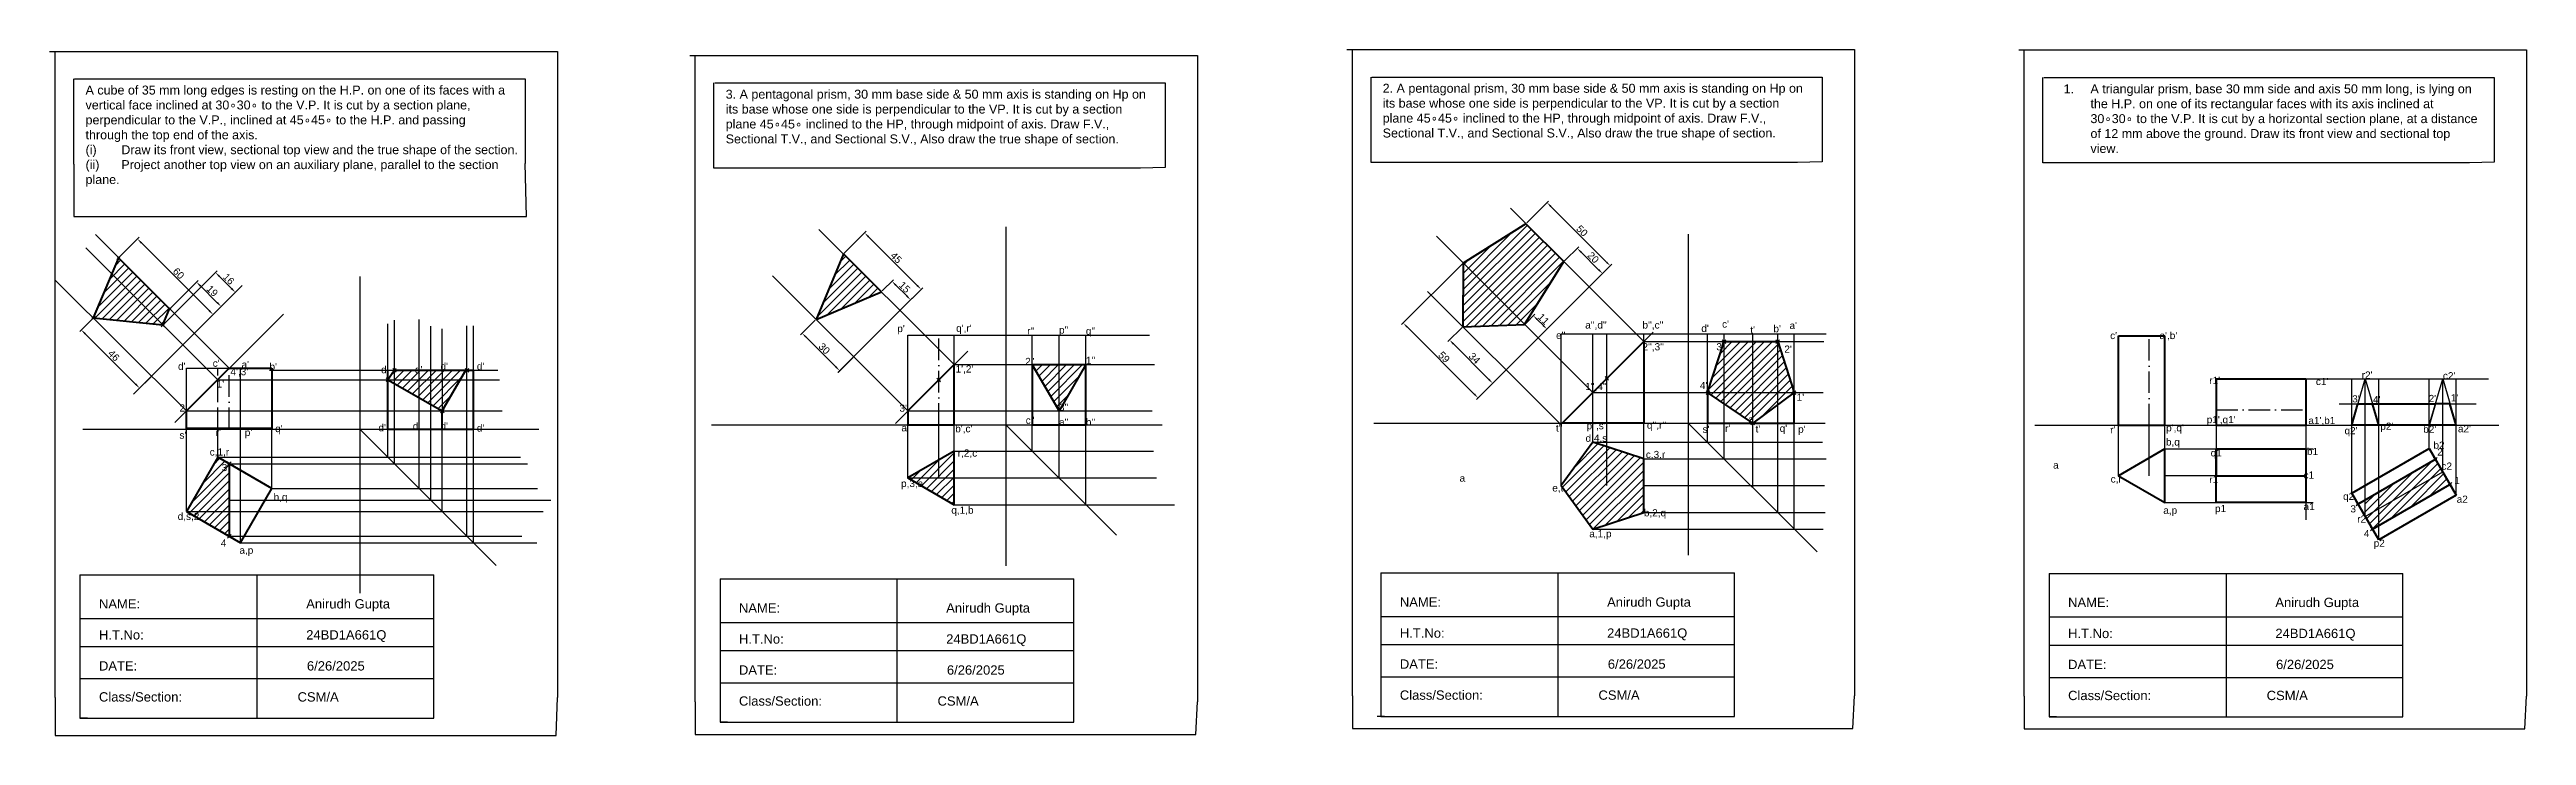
# Model space of a CAD drawing. Header units: millimetres. Extents: x 493 to 3265, y 414 to 805.
# Drawn here: x 1880 to 3265, y 420 to 803 of the extents above; entities that cross this region are included whole.
import ezdxf

# ---------------------------------------------------------------- set-up
doc = ezdxf.new("R2010")
doc.units = ezdxf.units.MM
doc.header["$MEASUREMENT"] = 0
doc.header["$PDMODE"] = 35
doc.linetypes.add('ACAD_ISO02W100', pattern=[15, 12, -3])
doc.linetypes.add('ACAD_ISO10W100', pattern=[18, 12, -3, 0, -3])
doc.styles.get("Standard").update_dxf_attribs({"font": 'arial.ttf'})
doc.dimstyles.new('ISO-25', dxfattribs={"dimtxt": 4, "dimasz": 3, "dimexe": 1.25, "dimexo": 0.625, "dimtad": 1, "dimdec": 0, "dimtxsty": 'Standard', "dimcen": 2.5, "dimclrd": 6, "dimclre": 4, "dimadec": 0, "dimazin": 0, "dimtfac": 1, "dimtdec": 0, "dimtmove": 0, "dimatfit": 3, "dimfxl": 1, "dimarcsym": 1})
pattern_1 = [(45, (-7152.1318, -994.7902), (-2.245064, 2.245064), [])]

# ---------------------------------------------------------------- blocks, each defined once
blk = doc.blocks.new('*D147')
at = {"color": 4, "lineweight": -2, "transparency": 16777216}
for p, q in [((1904.5, 653), (1897.4, 645.9)), ((1937, 620.4), (1929.9, 613.3))]:
    blk.add_line(p, q, dxfattribs=at)
at = {"color": 6, "lineweight": -2, "transparency": 16777216}
blk.add_line((1928.7, 616.3), (1900.4, 644.6), dxfattribs=at)
at = {"color": 6, "transparency": 16777216}
for points in [[(1900.7, 645), (1900, 644.3), (1898.2, 646.7)], [(1929, 616.7), (1928.3, 616), (1930.8, 614.2)]]:
    blk.add_solid(points, dxfattribs=at)
at = {"layer": 'Defpoints', "color": 0, "transparency": 16777216}
for p in [(1904.9, 653.4), (1898.2, 646.7), (1937.5, 620.9)]:
    blk.add_point(p, dxfattribs=at)
at = {"color": 0, "transparency": 16777216, "insert": (1916.4, 632.4), "char_height": 4, "attachment_point": 5, "rotation": 315}
blk.add_mtext('46', dxfattribs=at)
blk = doc.blocks.new('*D148')
at = {"color": 4, "lineweight": -2, "transparency": 16777216}
for p, q in [((1919.5, 687.5), (1930.5, 698.5)), ((1961.8, 645.2), (1972.8, 656.2))]:
    blk.add_line(p, q, dxfattribs=at)
at = {"color": 6, "lineweight": -2, "transparency": 16777216}
blk.add_line((1969.8, 657.4), (1931.7, 695.5), dxfattribs=at)
at = {"color": 6, "transparency": 16777216}
for points in [[(1932.1, 695.8), (1931.4, 695.1), (1929.6, 697.6)], [(1970.1, 657.8), (1969.4, 657.1), (1971.9, 655.3)]]:
    blk.add_solid(points, dxfattribs=at)
at = {"layer": 'Defpoints', "color": 0, "transparency": 16777216}
for p in [(1929.6, 697.6), (1919.1, 687.1), (1961.4, 644.8)]:
    blk.add_point(p, dxfattribs=at)
at = {"color": 0, "transparency": 16777216, "insert": (1952.6, 678.3), "char_height": 4, "attachment_point": 5, "rotation": 315}
blk.add_mtext('60', dxfattribs=at)
blk = doc.blocks.new('*D137')
at = {"color": 4, "lineweight": -2, "transparency": 16777216}
for p, q in [((1948.1, 658.9), (1963.5, 674.4)), ((1961.8, 645.2), (1977.3, 660.7))]:
    blk.add_line(p, q, dxfattribs=at)
at = {"color": 6, "lineweight": -2, "transparency": 16777216}
blk.add_line((1974.2, 661.9), (1964.8, 671.4), dxfattribs=at)
at = {"color": 6, "transparency": 16777216}
for points in [[(1965.1, 671.7), (1964.4, 671), (1962.6, 673.5)], [(1974.6, 662.3), (1973.9, 661.6), (1976.4, 659.8)]]:
    blk.add_solid(points, dxfattribs=at)
at = {"layer": 'Defpoints', "color": 0, "transparency": 16777216}
for p in [(1962.6, 673.5), (1947.6, 658.5), (1961.4, 644.8)]:
    blk.add_point(p, dxfattribs=at)
at = {"color": 0, "transparency": 16777216, "insert": (1971.4, 668.5), "char_height": 4, "attachment_point": 5, "rotation": 315}
blk.add_mtext('19', dxfattribs=at)
blk = doc.blocks.new('*D149')
at = {"color": 4, "lineweight": -2, "transparency": 16777216}
for p, q in [((1944.3, 649.9), (1974.1, 679.7)), ((1955.4, 638.8), (1985.2, 668.6))]:
    blk.add_line(p, q, dxfattribs=at)
at = {"color": 6, "lineweight": -2, "transparency": 16777216}
blk.add_line((1982.2, 669.9), (1975.3, 676.7), dxfattribs=at)
at = {"color": 6, "transparency": 16777216}
for points in [[(1975.7, 677.1), (1975, 676.4), (1973.2, 678.8)], [(1982.6, 670.2), (1981.8, 669.5), (1984.3, 667.7)]]:
    blk.add_solid(points, dxfattribs=at)
at = {"layer": 'Defpoints', "color": 0, "transparency": 16777216}
for p in [(1973.2, 678.8), (1943.8, 649.5), (1955, 638.4)]:
    blk.add_point(p, dxfattribs=at)
at = {"color": 0, "transparency": 16777216, "insert": (1980.6, 675.2), "char_height": 4, "attachment_point": 5, "rotation": 315}
blk.add_mtext('16', dxfattribs=at)
blk = doc.blocks.new('*D145')
at = {"color": 4, "lineweight": -2, "transparency": 16777216}
for p, q in [((2345.9, 668.5), (2352.2, 674.8)), ((2356.3, 658.1), (2362.6, 664.4))]:
    blk.add_line(p, q, dxfattribs=at)
at = {"color": 6, "lineweight": -2, "transparency": 16777216}
blk.add_line((2359.6, 665.7), (2353.5, 671.8), dxfattribs=at)
at = {"color": 6, "transparency": 16777216}
for points in [[(2353.8, 672.1), (2353.1, 671.4), (2351.4, 673.9)], [(2360, 666), (2359.3, 665.3), (2361.7, 663.5)]]:
    blk.add_solid(points, dxfattribs=at)
at = {"layer": 'Defpoints', "color": 0, "transparency": 16777216}
for p in [(2345.5, 668), (2351.4, 673.9), (2355.8, 657.6)]:
    blk.add_point(p, dxfattribs=at)
at = {"color": 0, "transparency": 16777216, "insert": (2358.4, 670.6), "char_height": 4, "attachment_point": 5, "rotation": 315}
blk.add_mtext('15', dxfattribs=at)
blk = doc.blocks.new('*D136')
at = {"color": 4, "lineweight": -2, "transparency": 16777216}
for p, q in [((2324.7, 689.7), (2336.9, 701.9)), ((2356.3, 658.1), (2368.5, 670.3))]:
    blk.add_line(p, q, dxfattribs=at)
at = {"color": 6, "lineweight": -2, "transparency": 16777216}
blk.add_line((2365.5, 671.5), (2338.1, 698.9), dxfattribs=at)
at = {"color": 6, "transparency": 16777216}
for points in [[(2338.5, 699.2), (2337.8, 698.5), (2336, 701)], [(2365.8, 671.9), (2365.1, 671.2), (2367.6, 669.4)]]:
    blk.add_solid(points, dxfattribs=at)
at = {"layer": 'Defpoints', "color": 0, "transparency": 16777216}
for p in [(2336, 701), (2324.3, 689.2), (2355.8, 657.6)]:
    blk.add_point(p, dxfattribs=at)
at = {"color": 0, "transparency": 16777216, "insert": (2353.7, 687.1), "char_height": 4, "attachment_point": 5, "rotation": 315}
blk.add_mtext('45', dxfattribs=at)
blk = doc.blocks.new('*D146')
at = {"color": 4, "lineweight": -2, "transparency": 16777216}
for p, q in [((2308.4, 652.2), (2300.2, 644)), ((2329.4, 631.2), (2321.2, 623))]:
    blk.add_line(p, q, dxfattribs=at)
at = {"color": 6, "lineweight": -2, "transparency": 16777216}
blk.add_line((2320, 626), (2303.2, 642.8), dxfattribs=at)
at = {"color": 6, "transparency": 16777216}
for points in [[(2303.6, 643.1), (2302.9, 642.4), (2301.1, 644.9)], [(2320.3, 626.4), (2319.6, 625.7), (2322.1, 623.9)]]:
    blk.add_solid(points, dxfattribs=at)
at = {"layer": 'Defpoints', "color": 0, "transparency": 16777216}
for p in [(2308.9, 652.6), (2301.1, 644.9), (2329.9, 631.7)]:
    blk.add_point(p, dxfattribs=at)
at = {"color": 0, "transparency": 16777216, "insert": (2313.5, 636.3), "char_height": 4, "attachment_point": 5, "rotation": 315}
blk.add_mtext('30', dxfattribs=at)
blk = doc.blocks.new('*D142')
at = {"color": 4, "lineweight": -2, "transparency": 16777216}
for p, q in [((2727.3, 685.3), (2735.2, 693.2)), ((2741.4, 671.2), (2749.3, 679.1))]:
    blk.add_line(p, q, dxfattribs=at)
at = {"color": 6, "lineweight": -2, "transparency": 16777216}
blk.add_line((2746.3, 680.4), (2736.5, 690.2), dxfattribs=at)
at = {"color": 6, "transparency": 16777216}
for points in [[(2736.8, 690.6), (2736.1, 689.9), (2734.4, 692.3)], [(2746.7, 680.7), (2746, 680), (2748.5, 678.2)]]:
    blk.add_solid(points, dxfattribs=at)
at = {"layer": 'Defpoints', "color": 0, "transparency": 16777216}
for p in [(2734.4, 692.3), (2726.9, 684.9), (2741, 670.8)]:
    blk.add_point(p, dxfattribs=at)
at = {"color": 0, "transparency": 16777216, "insert": (2743.3, 687.2), "char_height": 4, "attachment_point": 5, "rotation": 315}
blk.add_mtext('20', dxfattribs=at)
blk = doc.blocks.new('*D134')
at = {"color": 4, "lineweight": -2, "transparency": 16777216}
for p, q in [((2706.1, 706.5), (2718.3, 718.7)), ((2741.4, 671.2), (2753.7, 683.4))]:
    blk.add_line(p, q, dxfattribs=at)
at = {"color": 6, "lineweight": -2, "transparency": 16777216}
blk.add_line((2750.6, 684.7), (2719.6, 715.7), dxfattribs=at)
at = {"color": 6, "transparency": 16777216}
for points in [[(2719.9, 716.1), (2719.2, 715.4), (2717.5, 717.9)], [(2751, 685), (2750.3, 684.3), (2752.8, 682.6)]]:
    blk.add_solid(points, dxfattribs=at)
at = {"layer": 'Defpoints', "color": 0, "transparency": 16777216}
for p in [(2705.7, 706.1), (2717.5, 717.9), (2741, 670.8)]:
    blk.add_point(p, dxfattribs=at)
at = {"color": 0, "transparency": 16777216, "insert": (2737, 702.1), "char_height": 4, "attachment_point": 5, "rotation": 315}
blk.add_mtext('50', dxfattribs=at)
blk = doc.blocks.new('*D143')
at = {"color": 4, "lineweight": -2, "transparency": 16777216}
for p, q in [((2705.4, 650.2), (2710.7, 655.6)), ((2712.9, 642.7), (2718.3, 648))]:
    blk.add_line(p, q, dxfattribs=at)
at = {"color": 6, "lineweight": -2, "transparency": 16777216}
blk.add_line((2715.3, 649.3), (2712, 652.6), dxfattribs=at)
at = {"color": 6, "transparency": 16777216}
for points in [[(2712.3, 652.9), (2711.6, 652.2), (2709.8, 654.7)], [(2715.6, 649.6), (2714.9, 648.9), (2717.4, 647.2)]]:
    blk.add_solid(points, dxfattribs=at)
at = {"layer": 'Defpoints', "color": 0, "transparency": 16777216}
for p in [(2709.8, 654.7), (2704.9, 649.8), (2712.5, 642.2)]:
    blk.add_point(p, dxfattribs=at)
at = {"color": 0, "transparency": 16777216, "insert": (2715.5, 652.8), "char_height": 4, "attachment_point": 5, "rotation": 315}
blk.add_mtext('11', dxfattribs=at)
blk = doc.blocks.new('*D144')
at = {"color": 4, "lineweight": -2, "transparency": 16777216}
for p, q in [((2670, 648.1), (2662.1, 640.2)), ((2694.1, 623.9), (2686.2, 616))]:
    blk.add_line(p, q, dxfattribs=at)
at = {"color": 6, "lineweight": -2, "transparency": 16777216}
blk.add_line((2685, 619), (2665.1, 638.9), dxfattribs=at)
at = {"color": 6, "transparency": 16777216}
for points in [[(2665.4, 639.3), (2664.7, 638.6), (2663, 641.1)], [(2685.3, 619.4), (2684.6, 618.7), (2687.1, 616.9)]]:
    blk.add_solid(points, dxfattribs=at)
at = {"layer": 'Defpoints', "color": 0, "transparency": 16777216}
for p in [(2663, 641.1), (2670.4, 648.5), (2694.6, 624.4)]:
    blk.add_point(p, dxfattribs=at)
at = {"color": 0, "transparency": 16777216, "insert": (2676.9, 630.9), "char_height": 4, "attachment_point": 5, "rotation": 315}
blk.add_mtext('34', dxfattribs=at)
blk = doc.blocks.new('*D135')
at = {"color": 4, "lineweight": -2, "transparency": 16777216}
for p, q in [((2670.2, 683.7), (2636.2, 649.7)), ((2712, 641.8), (2678.1, 607.8))]:
    blk.add_line(p, q, dxfattribs=at)
at = {"color": 6, "lineweight": -2, "transparency": 16777216}
blk.add_line((2676.8, 610.8), (2639.2, 648.5), dxfattribs=at)
at = {"color": 6, "transparency": 16777216}
for points in [[(2639.5, 648.8), (2638.8, 648.1), (2637.1, 650.6)], [(2677.2, 611.2), (2676.5, 610.5), (2678.9, 608.7)]]:
    blk.add_solid(points, dxfattribs=at)
at = {"layer": 'Defpoints', "color": 0, "transparency": 16777216}
for p in [(2670.6, 684.1), (2637.1, 650.6), (2712.5, 642.2)]:
    blk.add_point(p, dxfattribs=at)
at = {"color": 0, "transparency": 16777216, "insert": (2659.9, 631.5), "char_height": 4, "attachment_point": 5, "rotation": 315}
blk.add_mtext('59', dxfattribs=at)

msp = doc.modelspace()

# ---------------------------------------------------------------- hatches: boundary and pattern name
h = msp.add_hatch()
h.set_pattern_fill('ANSI31', color=256)
h.set_pattern_definition(pattern_1)
h.paths.add_polyline_path([(2726.9, 684.9), (2705.7, 706.1), (2670.6, 684.1), (2704.9, 649.8)])
h.paths.add_polyline_path([(2670.6, 684.1), (2670.4, 648.5), (2704.9, 649.8)])
h.paths.add_polyline_path([(2743, 583.9), (2725.4, 559.7), (2743, 535.4), (2771.5, 544.7), (2771.5, 574.7)])
h.paths.add_polyline_path([(2832.4, 640.2), (2816.4, 640.2), (2816.4, 611.7), (2832.4, 611.7)])
h.paths.add_polyline_path([(2846.4, 640.2), (2832.4, 640.2), (2832.4, 611.7), (2846.4, 611.7)])
h.paths.add_polyline_path([(2846.4, 640.2), (2846.4, 611.7), (2855.6, 611.7)])
h.paths.add_polyline_path([(2855.6, 611.7), (2846.4, 611.7), (2846.4, 604.9)])
h.paths.add_polyline_path([(2846.4, 604.9), (2846.4, 611.7), (2832.4, 611.7), (2832.4, 594.6)])
h.paths.add_polyline_path([(2832.4, 611.7), (2816.4, 611.7), (2816.4, 605.5), (2832.4, 594.6)])
h.paths.add_polyline_path([(2816.4, 611.7), (2807.2, 611.7), (2816.4, 605.5)])
h.paths.add_polyline_path([(2816.4, 640.2), (2807.2, 611.7), (2816.4, 611.7)])
h.paths.add_polyline_path([(2737.8, 582.2), (2752.3, 582.2), (2752.3, 589.4), (2737.8, 589.4)], flags=9)
h.paths.add_polyline_path([(2719.2, 554.4), (2727.8, 554.4), (2727.8, 561.5), (2719.2, 561.5)], flags=9)
h.paths.add_polyline_path([(2829.3, 594.1), (2833.9, 594.1), (2833.9, 598.7), (2829.3, 598.7)], flags=9)
h.paths.add_polyline_path([(2811.1, 634.2), (2817.3, 634.2), (2817.3, 640.4), (2811.1, 640.4)], flags=9)
h = msp.add_hatch()
h.set_pattern_fill('ANSI31', color=256)
h.set_pattern_definition([(45, (-7496.8964, -1008.403), (-2.245064, 2.245064), [])])
h.paths.add_polyline_path([(1919.1, 687.1), (1915.3, 678.1), (1943.8, 649.5), (1947.6, 658.5)])
h.paths.add_polyline_path([(1915.3, 678.1), (1904.9, 653.4), (1943.8, 649.5)])
h.paths.add_polyline_path([(1980.9, 571.9), (1974.5, 575.5), (1957, 545.2), (1980.9, 545.2)])
h.paths.add_polyline_path([(1980.9, 545.2), (1957, 545.2), (1980.9, 531.4)])
h.paths.add_polyline_path([(2100, 618.9), (2093.5, 618.9), (2093.5, 605.1), (2100, 601.4)])
h.paths.add_polyline_path([(2100, 623.3), (2100, 624.2), (2093.5, 624.2), (2093.5, 618.9), (2100, 618.9)])
h.paths.add_polyline_path([(2113.2, 624.2), (2100, 624.2), (2100, 623.3), (2100, 618.9), (2110.1, 618.9)])
h.paths.add_polyline_path([(2110.1, 618.9), (2100, 618.9), (2100, 601.4)])
h.paths.add_polyline_path([(2093.5, 624.2), (2087.1, 624.2), (2087.1, 618.9), (2093.5, 618.9)])
h.paths.add_polyline_path([(2093.5, 618.9), (2087.1, 618.9), (2087.1, 608.8), (2093.5, 605.1)])
h.paths.add_polyline_path([(2087.1, 624.2), (2073.3, 624.2), (2073.3, 618.9), (2087.1, 618.9)])
h.paths.add_polyline_path([(2087.1, 618.9), (2073.3, 618.9), (2073.3, 616.7), (2087.1, 608.8)])
h.paths.add_polyline_path([(2073.3, 624.2), (2069.6, 618.9), (2073.3, 618.9)])
h.paths.add_polyline_path([(1975.6, 566.7), (1980.8, 566.7), (1980.8, 572.9), (1975.6, 572.9)], flags=24)
h.paths.add_polyline_path([(1950.9, 538.5), (1965.4, 538.5), (1965.4, 545.7), (1950.9, 545.7)], flags=9)
h.paths.add_polyline_path([(2083.7, 621.4), (2089.9, 621.4), (2089.9, 627.5), (2083.7, 627.5)], flags=9)
h = msp.add_hatch()
h.set_pattern_fill('ANSI31', color=256)
h.set_pattern_definition(pattern_1)
h.paths.add_polyline_path([(2345.5, 668), (2324.3, 689.2), (2308.9, 652.6)])
h.paths.add_polyline_path([(2444.7, 627.3), (2429.7, 627.3), (2444.7, 601.4)])
h.paths.add_polyline_path([(2459.7, 627.3), (2444.7, 627.3), (2444.7, 601.4)])
h.paths.add_polyline_path([(2386.1, 579), (2377.5, 574), (2377.5, 564), (2386.1, 564)])
h.paths.add_polyline_path([(2377.5, 574), (2360.2, 564), (2377.5, 564)])
h.paths.add_polyline_path([(2386.1, 564), (2377.5, 564), (2360.2, 564), (2386.1, 549)])
h.paths.add_polyline_path([(2443.7, 600.4), (2450.8, 600.4), (2450.8, 606.6), (2443.7, 606.6)], flags=9)
h.paths.add_polyline_path([(2355.1, 556.5), (2370.1, 556.5), (2370.1, 564.2), (2355.1, 564.2)], flags=9)
h = msp.add_hatch()
h.set_pattern_fill('ANSI31', color=256)
h.set_pattern_definition(pattern_1)
h.paths.add_polyline_path([(3218.1, 567.4), (3214, 574.4), (3182.3, 556), (3182.3, 546.7)])
h.paths.add_polyline_path([(3222.1, 560.4), (3218.1, 567.4), (3182.3, 546.7), (3182.3, 537.4)])
h.paths.add_polyline_path([(3182.3, 556), (3174.8, 551.7), (3174.8, 542.4), (3182.3, 546.7)])
h.paths.add_polyline_path([(3182.3, 546.7), (3174.8, 542.4), (3178.8, 535.4), (3182.3, 537.4)])
h.paths.add_polyline_path([(3169.3, 538), (3176.2, 538), (3176.2, 544), (3169.3, 544)], flags=9)

# ---------------------------------------------------------------- linework, layer by layer
for p, q in [((2605.6, 803.5), (2889.3, 803.5)), ((2608.7, 442.2), (2608.7, 803.5)), ((2889.3, 803.5), (2889.3, 442.2)), ((2981.1, 803.2), (3264.9, 803.2)), ((2984.2, 442), (2984.2, 803.2)), ((3264.9, 803.2), (3264.9, 442)), ((1880.5, 802.4), (2164.3, 802.4)), ((1883.6, 441.2), (1883.6, 802.4)), ((2164.3, 802.4), (2164.3, 441.2)), ((2238.3, 800.2), (2522.1, 800.2)), ((2241.4, 438.9), (2241.4, 800.2)), ((2522.1, 800.2), (2522.1, 438.9)), ((1894, 739.4), (1894, 787.1)), ((1894.5, 787.1), (2132.4, 787.1)), ((2132.4, 787.1), (2146.3, 787.1)), ((2146.3, 787.1), (2146.3, 739.7)), ((2251.8, 737.1), (2251.8, 784.8)), ((2252.3, 784.8), (2490.2, 784.8)), ((2490.2, 784.8), (2504, 784.8)), ((2504, 784.8), (2504, 737.5)), ((2619.1, 740.4), (2619.1, 788.1)), ((2619.5, 788.1), (2857.5, 788.1)), ((2857.5, 788.1), (2871.3, 788.1)), ((2871.3, 788.1), (2871.3, 740.7)), ((2994.6, 740.1), (2994.6, 787.9)), ((2995.1, 787.9), (3233.1, 787.9)), ((3233.1, 787.9), (3246.9, 787.9)), ((3246.9, 787.9), (3246.9, 740.5)), ((1894, 739.4), (1894, 710.2)), ((2147, 710.2), (2146.3, 739.7)), ((2490.2, 737.1), (2251.8, 737.1)), ((2504, 737.5), (2490.2, 737.1)), ((2857.5, 740.4), (2619.1, 740.4)), ((2871.3, 740.7), (2857.5, 740.4)), ((3233.1, 740.1), (2994.6, 740.1)), ((3246.9, 740.5), (3233.1, 740.1)), ((1894, 710.2), (2147, 710.2)), ((2771.5, 640.2), (2697.1, 714.7)), ((1974.5, 618.9), (1900.8, 692.6)), ((1980.9, 625.3), (1906.1, 700.1)), ((2386.1, 627.3), (2310.5, 702.9)), ((2415, 704.4), (2415, 514.9)), ((2743, 611.7), (2655.6, 699.1)), ((2796.4, 700.3), (2796.4, 520.9)), ((2684, 613.8), (2750.7, 680.5)), ((1957, 601.4), (1883.9, 674.4)), ((1927.4, 610.8), (1988.1, 671.5)), ((2053.9, 676.6), (2053.9, 499.5)), ((2360.2, 601.4), (2284.6, 677)), ((2725.1, 593.8), (2650.7, 668.2)), ((1950.5, 594.9), (2011.2, 655.6)), ((2073.3, 571.9), (2073.3, 652.1)), ((2087.1, 558), (2087.1, 652.5)), ((2321.1, 622.9), (2361.5, 663.3)), ((2069.6, 575.5), (2069.6, 650.2)), ((2093.5, 551.6), (2093.5, 648.8)), ((2100, 623.3), (2100, 647.4)), ((2113.8, 531.4), (2113.8, 649)), ((2117.5, 527.7), (2117.5, 649)), ((2360.2, 564), (2360.2, 643.7)), ((2360.2, 643.7), (2386.1, 643.7)), ((2386.1, 579), (2386.1, 643.7)), ((2386.1, 643.7), (2495.2, 643.7)), ((2429.7, 579), (2429.7, 643.7)), ((2444.7, 564), (2444.7, 643.7)), ((2459.7, 549), (2459.7, 643.7)), ((2725.1, 593.8), (2776.7, 645.4)), ((2725.4, 559.7), (2725.4, 644.6)), ((2725.4, 644.6), (2771.5, 644.6)), ((2743, 583.9), (2743, 644.6)), ((2750.9, 594.6), (2750.9, 644.6)), ((2771.5, 574.7), (2771.5, 644.6)), ((2771.5, 644.6), (2873.4, 644.6)), ((2771.5, 640.2), (2872.2, 640.2)), ((2807.2, 583.9), (2807.2, 644.6)), ((2816.4, 574.7), (2816.4, 644.6)), ((2832.4, 558.6), (2832.4, 644.6)), ((2846.4, 544.7), (2846.4, 644.6)), ((2855.6, 535.4), (2855.6, 644.6)), ((1957, 545.2), (1957, 625.3)), ((1957, 625.3), (2004.8, 625.3)), ((1987.3, 527.7), (1987.3, 625.3)), ((2003.4, 624.2), (2131.1, 624.2)), ((2004.8, 558), (2004.8, 625.3)), ((2113.2, 624.2), (2073.3, 624.2)), ((2087.1, 591.3), (2087.1, 624.2)), ((2100, 623.3), (2100, 601.4)), ((2353.3, 594.5), (2393.7, 634.9)), ((2386.1, 627.3), (2498, 627.3)), ((1974.5, 613.7), (1974.5, 618.9)), ((1974.5, 618.9), (2131.9, 618.9)), ((2743, 611.7), (2871.8, 611.7)), ((3141.5, 619.4), (3243.6, 619.4)), ((3167.3, 555.4), (3167.3, 619.4)), ((3167.3, 593.4), (3174.8, 619.4)), ((3174.8, 542.4), (3174.8, 619.4)), ((3174.8, 619.4), (3182.3, 593.4)), ((3182.3, 529.4), (3182.3, 619.4)), ((3210.6, 580.4), (3210.6, 619.4)), ((3210.6, 593.4), (3218.1, 619.4)), ((3218.1, 567.4), (3218.1, 619.4)), ((3218.1, 619.4), (3225.6, 593.4)), ((3225.6, 554.4), (3225.6, 619.4)), ((1957, 601.4), (2133.4, 601.4)), ((2100, 545.2), (2100, 601.4)), ((2360.2, 601.4), (2496.8, 601.4)), ((2444.7, 593.7), (2444.7, 601.4)), ((3160.3, 605.4), (3236.7, 605.4)), ((3178.8, 605.4), (3182.3, 593.4)), ((1899.1, 591.3), (2154, 591.3)), ((1974.5, 575.5), (1974.5, 591.3)), ((2053.9, 591.3), (2130.2, 515)), ((2250.4, 593.7), (2502.4, 593.7)), ((2377.5, 564), (2377.5, 593.7)), ((2415, 593.7), (2476.8, 531.9)), ((2620.6, 594.6), (2873, 594.6)), ((2743, 583.9), (2871.4, 583.9)), ((2750.9, 559.7), (2750.9, 594.6)), ((2796.4, 594.6), (2868.4, 522.7)), ((2990.1, 593.4), (3249.5, 593.4)), ((3036.8, 565.2), (3036.8, 593.4)), ((3054.1, 565.2), (3054.1, 593.4)), ((3062.7, 580.2), (3062.7, 593.4)), ((3091.5, 593.4), (3091.5, 550.2)), ((3141.5, 593.4), (3141.5, 540.6)), ((3210.6, 593.4), (3225.6, 593.4)), ((1974.5, 575.5), (2143.7, 575.5)), ((1980.9, 571.9), (2147.6, 571.9)), ((2386.1, 579), (2497.6, 579)), ((2771.5, 574.7), (2873.4, 574.7)), ((3062.7, 580.2), (3145.6, 580.2)), ((2004.8, 558), (2153.2, 558)), ((2360.2, 564), (2499.2, 564)), ((2771.5, 559.7), (2872.6, 559.7)), ((3091.5, 565.2), (3062.7, 565.2)), ((3091.5, 565.2), (3141.5, 565.2)), ((3174.8, 542.4), (3218.1, 567.4)), ((1957, 545.2), (2156.3, 545.2)), ((1980.9, 551.6), (2160.7, 551.6)), ((2386.1, 549), (2509.3, 549)), ((2771.5, 544.7), (2873, 544.7)), ((3062.7, 550.2), (3145.6, 550.2)), ((1980.9, 531.4), (2144.5, 531.4)), ((1987.3, 527.7), (2152.8, 527.7)), ((2743, 535.4), (2871.8, 535.4)), ((1897.5, 509.9), (1897.5, 429.7)), ((1897.5, 509.9), (2095.2, 509.9)), ((1996.4, 509.9), (1996.4, 429.7)), ((2095.2, 429.7), (2095.2, 509.9)), ((2255.3, 507.6), (2255.3, 427.4)), ((2255.3, 507.6), (2453, 507.6)), ((2354.1, 507.6), (2354.1, 427.4)), ((2453, 427.4), (2453, 507.6)), ((2624.6, 510.9), (2624.6, 430.7)), ((2624.6, 510.9), (2822.3, 510.9)), ((2723.5, 510.9), (2723.5, 430.7)), ((2822.3, 430.7), (2822.3, 510.9)), ((2998.1, 510.6), (2998.1, 430.4)), ((2998.1, 510.6), (3195.8, 510.6)), ((3097, 510.6), (3097, 430.4)), ((3195.8, 430.4), (3195.8, 510.6)), ((1897.5, 485.5), (2095.2, 485.5)), ((2624.6, 486.5), (2822.3, 486.5)), ((2998.1, 486.3), (3195.8, 486.3)), ((2255.3, 483.2), (2453, 483.2)), ((2624.6, 470.8), (2822.3, 470.8)), ((1897.5, 469.8), (2095.2, 469.8)), ((2255.3, 467.5), (2453, 467.5)), ((2998.1, 470.5), (3195.8, 470.5)), ((1897.5, 451.8), (2095.2, 451.8)), ((2255.3, 449.5), (2453, 449.5)), ((2624.6, 452.8), (2822.3, 452.8)), ((2998.1, 452.5), (3195.8, 452.5)), ((1883.6, 441.2), (1883.6, 420)), ((1901.6, 429.7), (1897.5, 429.7)), ((1897.5, 429.7), (2095.2, 429.7)), ((1901.6, 429.7), (1901.6, 429.7)), ((2163.7, 420), (2164.3, 441.2)), ((2241.4, 438.9), (2241.4, 420.6)), ((2521.1, 420.6), (2522.1, 438.9)), ((2608.7, 442.2), (2608.7, 423.9)), ((2626.6, 430.7), (2622.6, 430.7)), ((2624.6, 430.7), (2822.3, 430.7)), ((2626.6, 430.7), (2626.6, 430.7)), ((2888.4, 423.9), (2889.3, 442.2)), ((2984.2, 442), (2984.2, 423.7)), ((3002.2, 430.4), (2998.1, 430.4)), ((2998.1, 430.4), (3195.8, 430.4)), ((3002.2, 430.4), (3002.2, 430.4)), ((3263.9, 423.7), (3264.9, 442)), ((1883.6, 420), (2163.7, 420)), ((2241.4, 420.6), (2521.1, 420.6)), ((2259.4, 427.4), (2255.3, 427.4)), ((2255.3, 427.4), (2453, 427.4)), ((2259.4, 427.4), (2259.4, 427.4)), ((2608.7, 423.9), (2888.4, 423.9)), ((2984.2, 423.7), (3263.9, 423.7))]:
    msp.add_line(p, q)
at = {"lineweight": 70}
for p, q in [((2705.7, 706.1), (2670.6, 684.1)), ((2726.9, 684.9), (2705.7, 706.1)), ((1919.1, 687.1), (1904.9, 653.4)), ((1947.6, 658.5), (1919.1, 687.1)), ((2324.3, 689.2), (2308.9, 652.6)), ((2345.5, 668), (2324.3, 689.2)), ((2670.6, 684.1), (2670.4, 648.5)), ((2704.9, 649.8), (2726.9, 684.9)), ((2308.9, 652.6), (2345.5, 668)), ((1904.9, 653.4), (1943.8, 649.5)), ((1943.8, 649.5), (1947.6, 658.5)), ((2670.4, 648.5), (2704.9, 649.8)), ((2725.9, 594.6), (2771.5, 640.2)), ((2771.5, 640.2), (2771.5, 594.6)), ((2807.2, 611.7), (2816.4, 640.2)), ((2816.4, 640.2), (2846.4, 640.2)), ((2846.4, 640.2), (2855.6, 611.7)), ((3036.8, 643.4), (3062.7, 643.4)), ((3036.8, 593.4), (3036.8, 643.4)), ((3062.7, 593.4), (3062.7, 643.4)), ((1957, 601.4), (1980.9, 625.3)), ((1980.9, 625.3), (2004.8, 625.3)), ((2004.8, 625.3), (2004.8, 591.7)), ((2073.3, 624.2), (2069.6, 618.9)), ((2069.6, 591.3), (2069.6, 624.2)), ((2073.3, 624.2), (2113.2, 624.2)), ((2100, 601.4), (2113.2, 624.2)), ((2113.8, 624.2), (2117.5, 624.2)), ((2117.5, 591.3), (2117.5, 624.2)), ((2386.1, 627.3), (2360.2, 601.4)), ((2386.1, 593.7), (2386.1, 627.3)), ((2444.7, 601.4), (2429.7, 627.3)), ((2429.7, 627.3), (2459.7, 627.3)), ((2429.7, 627.3), (2429.7, 593.7)), ((2459.7, 627.3), (2444.7, 601.4)), ((2459.7, 593.7), (2459.7, 627.3)), ((2069.6, 618.9), (2100, 601.4)), ((2832.4, 594.6), (2807.2, 611.7)), ((2807.2, 611.7), (2807.2, 594.6)), ((2855.6, 611.7), (2832.4, 594.6)), ((2855.6, 594.6), (2855.6, 611.7)), ((3091.5, 619.4), (3141.5, 619.4)), ((3091.5, 619.4), (3091.5, 593.4)), ((3141.5, 619.4), (3141.5, 593.4)), ((1957, 591.7), (1957, 601.4)), ((2100, 591.3), (2100, 601.4)), ((2360.2, 601.4), (2360.2, 593.7)), ((3167.3, 593.4), (3170.7, 605.4)), ((3170.7, 605.4), (3178.8, 605.4)), ((3182.3, 593.4), (3178.8, 605.4)), ((3178.8, 605.4), (3214, 605.4)), ((3222.1, 605.4), (3214, 605.4)), ((3225.6, 593.4), (3222.1, 605.4)), ((2004.8, 591.7), (1957, 591.7)), ((2069.6, 591.3), (2117.5, 591.3)), ((2360.2, 593.7), (2386.1, 593.7)), ((2429.7, 593.7), (2459.7, 593.7)), ((2771.5, 594.6), (2725.9, 594.6)), ((2807.2, 594.6), (2855.6, 594.6)), ((3036.8, 593.4), (3062.7, 593.4)), ((3091.5, 593.4), (3141.5, 593.4)), ((3225.6, 593.4), (3167.3, 593.4)), ((1980.9, 571.9), (1980.9, 531.4)), ((3091.5, 580.2), (3141.5, 580.2)), ((3091.5, 550.2), (3091.5, 580.2)), ((3091.5, 580.2), (3091.5, 565.2)), ((3141.5, 580.2), (3141.5, 550.2)), ((3167.3, 555.4), (3210.6, 580.4)), ((3170.7, 549.4), (3214, 574.4)), ((3210.6, 580.4), (3225.6, 554.4)), ((3091.5, 565.2), (3141.5, 565.2)), ((3182.3, 529.4), (3167.3, 555.4)), ((3178.8, 535.4), (3222.1, 560.4)), ((3225.6, 554.4), (3182.3, 529.4)), ((3141.5, 550.2), (3091.5, 550.2))]:
    msp.add_line(p, q, dxfattribs=at)
at = {"linetype": 'ACAD_ISO10W100'}
for p, q in [((2377.5, 593.7), (2377.5, 643.7)), ((3054.1, 593.4), (3054.1, 643.4)), ((1980.9, 591.3), (1980.9, 625.3)), ((3091.5, 602.1), (3141.5, 602.1))]:
    msp.add_line(p, q, dxfattribs=at)
at = {"linetype": 'ACAD_ISO02W100'}
for p, q in [((1974.5, 591.3), (1974.5, 625.3)), ((3214, 605.4), (3210.6, 593.4))]:
    msp.add_line(p, q, dxfattribs=at)
at = {"lineweight": 70}
for points in [[(2771.5, 544.7), (2771.5, 574.7), (2743, 583.9), (2725.4, 559.7), (2743, 535.4)], [(1957, 545.2), (1987.3, 527.7), (2004.8, 558), (1974.5, 575.5)], [(2386.1, 549), (2386.1, 579), (2360.2, 564)], [(3062.7, 550.2), (3062.7, 580.2), (3036.8, 565.2)]]:
    msp.add_lwpolyline(points, close=True, dxfattribs=at)
for p in [(1919.1, 687.1), (1904.9, 653.4), (1947.6, 658.5), (1943.8, 649.5), (2816.4, 640.2), (2846.4, 640.2), (2073.3, 624.2), (2113.8, 624.2), (2069.6, 618.9), (2377.5, 618.7), (2750.9, 619.6), (2807.4, 611.7), (2855.6, 611.7), (2100, 601.4), (2832.4, 594.6), (1980.9, 571.9), (3214, 574.4), (3222.1, 560.4), (3170.7, 549.4), (1980.9, 531.4), (3178.8, 535.4)]:
    msp.add_point(p)

# ---------------------------------------------------------------- texts
for s, p in [("a'',d''", (2738.8, 647.5)), ("b'',c''", (2770.8, 647.5)), ("c'", (2815.3, 648)), ("a'", (2853, 647.2)), ("p'", (2354.3, 645.5)), ("q',r'", (2387.2, 645.7)), ('r"', (2426.9, 644.2)), ('p"', (2444.7, 644.7)), ('q"', (2459.7, 644.1)), ("e''", (2722.5, 641.7)), ("2'',3''", (2770.8, 635.3)), ("d'", (2803.7, 645.6)), ("3'", (2812.1, 635.3)), ("t'", (2831.1, 644.8)), ("b'", (2844, 645.4)), ("2'", (2850.1, 634)), ("c'", (3032.2, 641.6)), ("a',b'", (3059.8, 641.6)), ("d'", (1952.3, 624.4)), ("c'", (1971.7, 626.1)), ("4',3'", (1981.6, 621.4)), ("a'", (1987.8, 625.4)), ("b'", (2003.4, 624.2)), ("d'", (2065.8, 622.5)), ("d'", (2084.7, 622.5)), ("d'", (2099, 624.4)), ("d'", (2119.3, 624.4)), ("1',2'", (2386.9, 622.9)), ('2"', (2425.8, 627.1)), ("1''", (2459.7, 627.7)), ("r2'", (3172.8, 619.5)), ("c2'", (3218.2, 619.1)), ("1'", (1973.9, 614.5)), ("1'',4''", (2738.8, 613.1)), ("4'", (2802.9, 613.7)), ("1'", (2857, 607.1)), ("r1'", (3087.6, 616.5)), ("c1'", (3147.2, 615.9)), ("3'", (3167.5, 606.2)), ("4'", (3179.1, 605.8)), ("2'", (3210.2, 606.4)), ("1'", (3222.6, 606.8)), ("2'", (1953.1, 601.1)), ("d'", (2099, 591.1)), ("3'", (2355.5, 601)), ("c''", (2426.1, 594.2)), ('3"', (2444.7, 601.5)), ("a''", (2444.7, 593.2)), ("b''", (2459.7, 593.2)), ("q'',r''", (2773.3, 591.5)), ('a', (2830, 594.9)), ("p1',q1'", (3086.2, 594.6)), ("a1',b1", (3143, 594.1)), ("s'", (1953.1, 585.9)), ("r'", (1973.4, 587.4)), ("p'", (1989.6, 587.4)), ("q'", (2006.6, 589.6)), ("d'", (2064.3, 590.1)), ("d'", (2083.5, 590.9)), ("d'", (2119.3, 589.9)), ("a'", (2356.6, 590)), ("b',c'", (2386.7, 589.5)), ("t''", (2722.4, 589.9)), ('d,4,s', (2739, 584.2)), ("p'',s''", (2739.6, 591.2)), ("s'", (2804.4, 589.2)), ("r'", (2817, 589.7)), ("t'", (2834, 589.4)), ("q'", (2847.5, 589.7)), ("p'", (2857.8, 589.2)), ("r'", (3032.2, 588.9)), ('b,q', (3063.4, 582.1)), ("p',q'", (3063.5, 590)), ("q2'", (3163.2, 588.4)), ("p2'", (3183.2, 590.9)), ("b2'", (3207.2, 589.2)), ('b2', (3212.9, 580.3)), ("a2'", (3226.6, 589.5)), ('c,1,r', (1970, 576.5)), ('3', (1976.7, 567.8)), ('r,2,c', (2388.1, 575.9)), ('c,3,r', (2772.7, 575.1)), ('a', (3000.3, 569.2)), ('q1', (3088.4, 576)), ('b1', (3142.2, 576.8)), ('2', (3215, 576.5)), ('c2', (3217.4, 568.6)), ('b,q', (2005.7, 551.3)), ('p,3,a', (2356.4, 558.9)), ('a', (2668.6, 561.9)), ('e,t', (2720.4, 556.4)), ('c,r', (3032.5, 561.4)), ('r1', (3087.6, 561.1)), ('c1', (3140.3, 563.6)), ('q2', (3162.4, 551.7)), ('1', (3224.6, 560.5)), ('a2', (3225.9, 550.1)), ('d,s,2', (1952.1, 540.5)), ('q,1,b', (2384.5, 544)), ('b,2,q', (2771.6, 542.5)), ('a,p', (3061.9, 543.9)), ('p1', (3090.8, 544.9)), ('a1', (3140.3, 546)), ('3', (3166.5, 544.7)), ('r2', (3170.3, 539)), ('4', (1976.2, 525.6)), ('a,1,p', (2741.1, 530.8)), ('4', (3174, 530.9)), ('p2', (3179.5, 525.5)), ('a,p', (1986.6, 521.6))]:
    msp.add_text(s, height=4).set_placement(p)
at = {"attachment_point": 1}
for s, width, gutter_width, insert, char_height in [('A cube of 35 mm long edges is resting on the H.P. on one of its faces with a vertical face inclined at 30∘30∘ to the V.P. It is cut by a section plane, perpendicular to the V.P., inclined at 45∘45∘ to the H.P. and passing through the top end of the axis.\\P(i)^IDraw its front view, sectional top view and the true shape of the section.\\P(ii)^IProject another top view on an auxiliary plane, parallel to the section plane.', 236.637, 15, (1900.6, 783.3), 5), ('3. A pentagonal prism, 30 mm base side & 50 mm axis is standing on Hp on its base whose one side is perpendicular to the VP. It is cut by a section plane 45∘45∘ inclined to the HP, through midpoint of axis. Draw F.V., Sectional T.V., and Sectional S.V., Also draw the true shape of section.', 236.637, 15, (2258.4, 781), 5), ('2. A pentagonal prism, 30 mm base side & 50 mm axis is standing on Hp on its base whose one side is perpendicular to the VP. It is cut by a section plane 45∘45∘ inclined to the HP, through midpoint of axis. Draw F.V., Sectional T.V., and Sectional S.V., Also draw the true shape of section.', 236.637, 15, (2625.6, 784.3), 5), ('\\pxi-3,l4,t4;1.^IA triangular prism, base 30 mm side and axis 50 mm long, is lying on the H.P. on one of its rectangular faces with its axis inclined at 30∘30∘ to the V.P. It is cut by a horizontal section plane, at a distance of 12 mm above the ground. Draw its front view and sectional top view.', 236.637, 15, (3001.2, 784), 5), ('NAME:                                              Anirudh Gupta\\P\\PH.T.No:                                             24BD1A661Q\\P\\PDATE:                                               6/26/2025\\P\\PClass/Section:                                CSM/A', 175.899, 12.5, (1908.1, 496.2), 5.2), ('NAME:                                              Anirudh Gupta\\P\\PH.T.No:                                             24BD1A661Q\\P\\PDATE:                                               6/26/2025\\P\\PClass/Section:                                CSM/A', 175.899, 12.5, (2265.8, 493.9), 5.2), ('NAME:                                              Anirudh Gupta\\P\\PH.T.No:                                             24BD1A661Q\\P\\PDATE:                                               6/26/2025\\P\\PClass/Section:                                CSM/A', 175.899, 12.5, (2635.2, 497.2), 5.2), ('NAME:                                              Anirudh Gupta\\P\\PH.T.No:                                             24BD1A661Q\\P\\PDATE:                                               6/26/2025\\P\\PClass/Section:                                CSM/A', 175.899, 12.5, (3008.7, 497), 5.2)]:
    msp.add_mtext_dynamic_manual_height_columns(s, width=width, gutter_width=gutter_width, heights=[0], dxfattribs=dict(at, insert=insert, char_height=char_height))

# ---------------------------------------------------------------- dimensions: what is measured, and where the dimension line sits
for p1, p2, distance, picture, middle in [((2741, 670.8), (2705.7, 706.1), -16.7, '*D134', (2737, 702.1)), ((1961.4, 644.8), (1919.1, 687.1), -14.9, '*D148', (1952.6, 678.3)), ((2355.8, 657.6), (2324.3, 689.2), -16.6, '*D136', (2353.7, 687.1)), ((2741, 670.8), (2726.9, 684.9), -10.6, '*D142', (2743.3, 687.2)), ((1955, 638.4), (1943.8, 649.5), -41.5, '*D149', (1980.6, 675.2)), ((2712.5, 642.2), (2670.6, 684.1), 47.4, '*D135', (2659.9, 631.5)), ((1961.4, 644.8), (1947.6, 658.5), -21.2, '*D137', (1971.4, 668.5)), ((2355.8, 657.6), (2345.5, 668), -8.3, '*D145', (2358.4, 670.6)), ((1937.5, 620.9), (1904.9, 653.4), 9.4, '*D147', (1916.4, 632.4)), ((2329.9, 631.7), (2308.9, 652.6), 11, '*D146', (2313.5, 636.3)), ((2712.5, 642.2), (2704.9, 649.8), -7, '*D143', (2715.5, 652.8)), ((2694.6, 624.4), (2670.4, 648.5), 10.6, '*D144', (2676.9, 630.9))]:
    dim = msp.add_aligned_dim(p1=p1, p2=p2, distance=distance, dimstyle='ISO-25')
    dim.commit()
    dim.dimension.update_dxf_attribs({"geometry": picture, "text_midpoint": middle})

doc.saveas('drawing.dxf')
